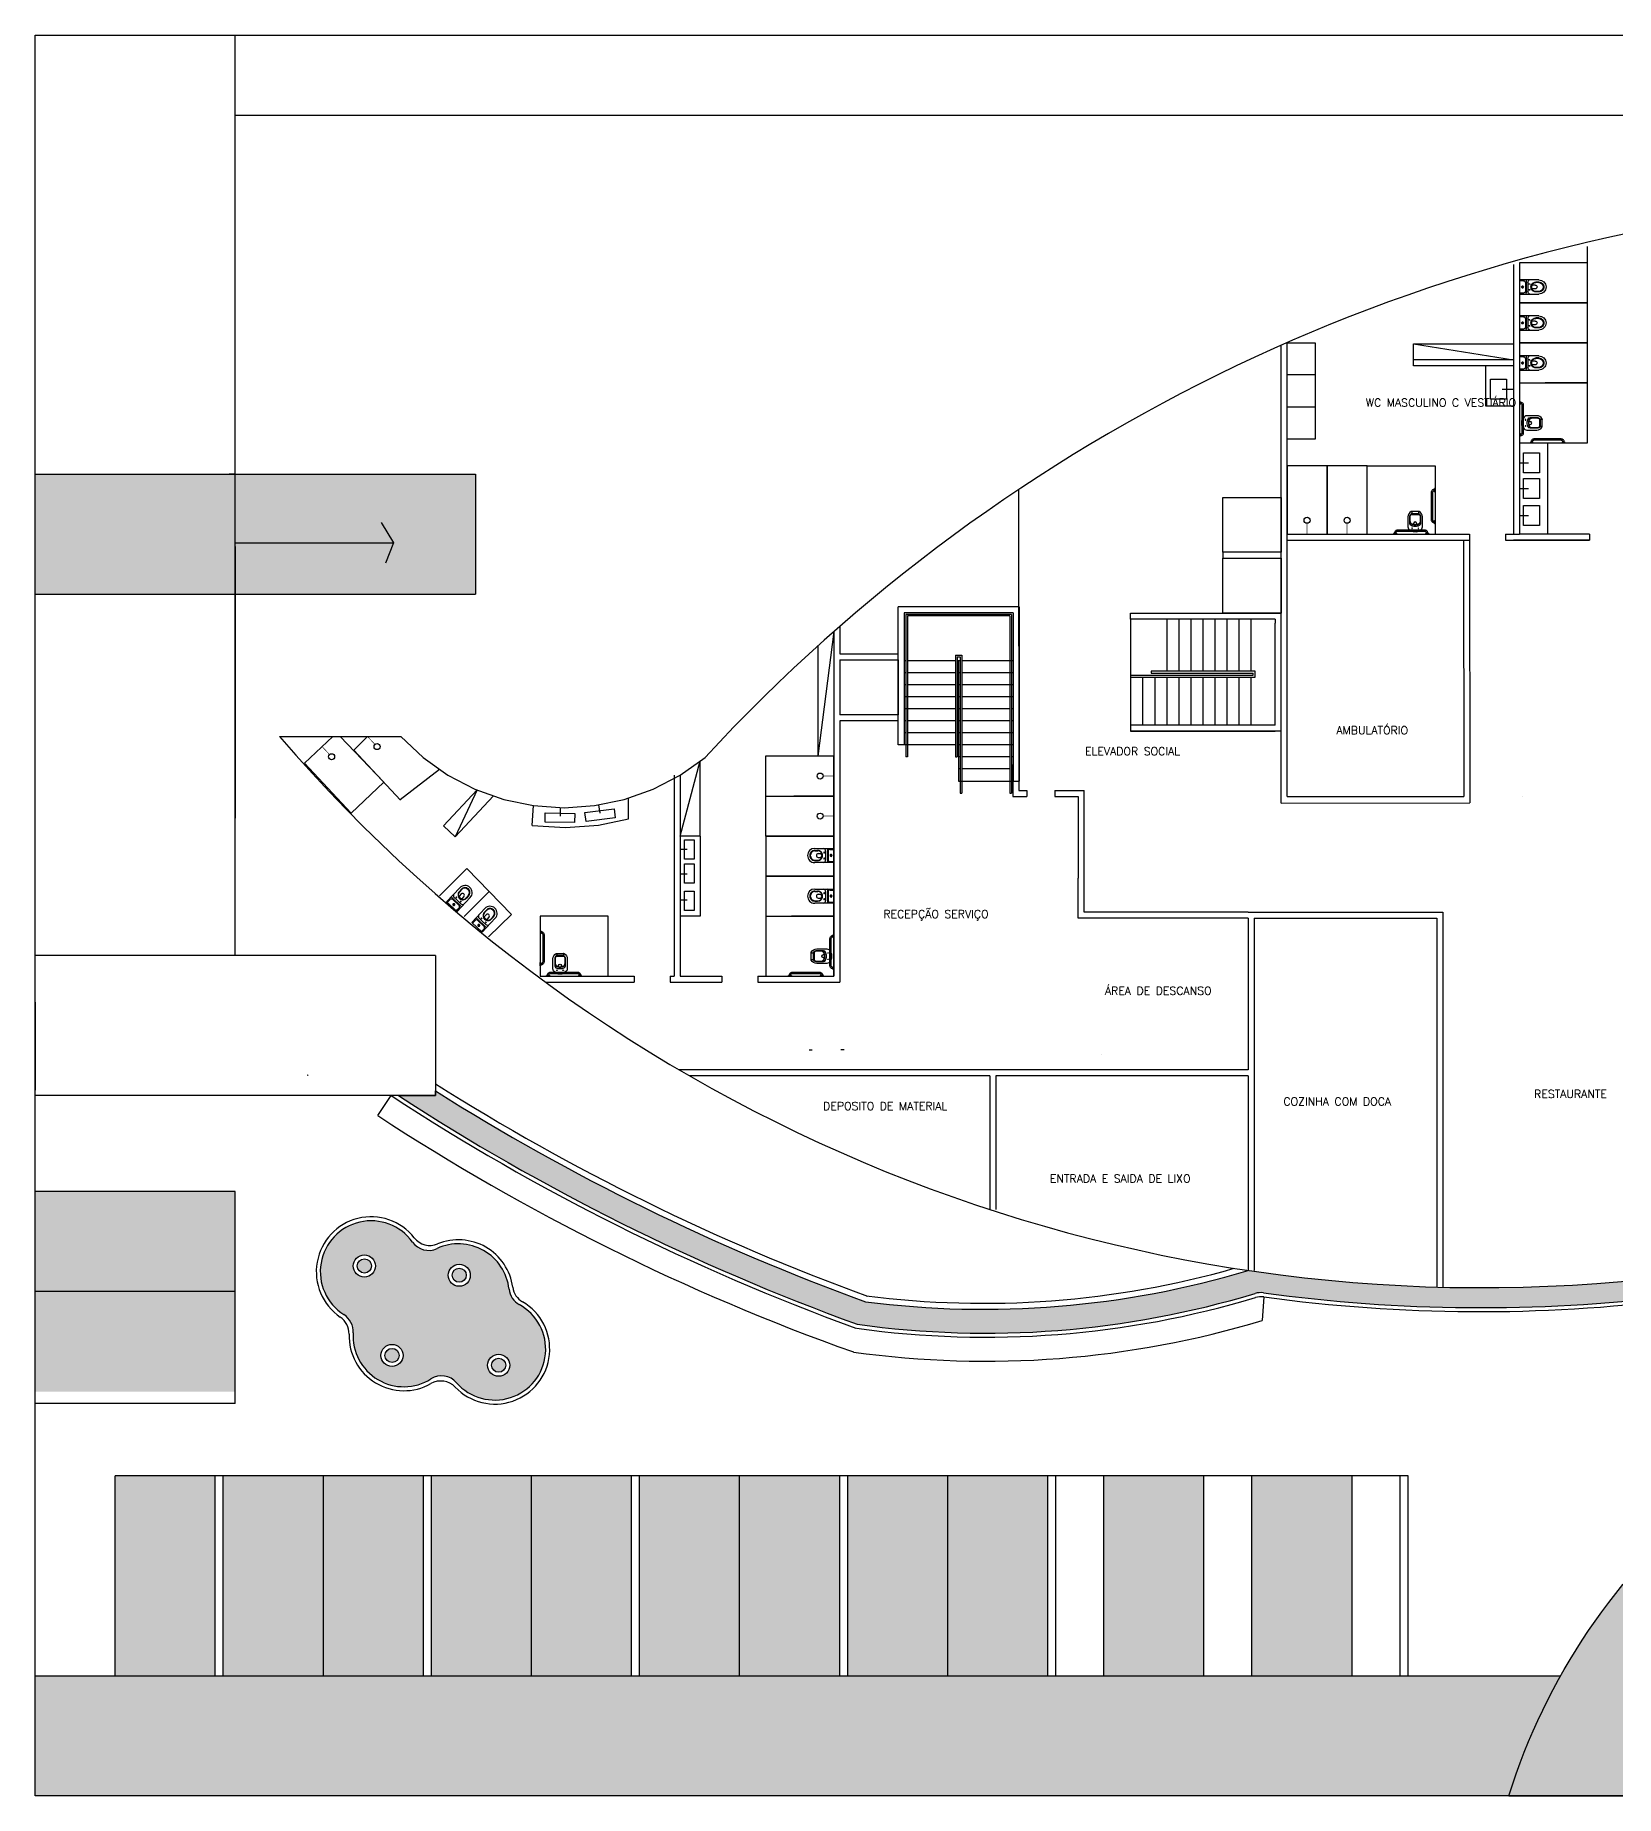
# Model space of a CAD drawing. Header units: inches. Extents: x -55 to 235, y -47 to 159.
# Drawn here: x 56.72 to 96.21, y 33.26 to 77.26 of the extents above; entities that cross this region are included whole.
import ezdxf

# ---------------------------------------------------------------- set-up
doc = ezdxf.new("R2010")
doc.units = ezdxf.units.IN
doc.header["$LTSCALE"] = 0.03
doc.header["$MEASUREMENT"] = 0
doc.linetypes.add('CONTINU', pattern=[0])
doc.linetypes.add('DA0621PE-XREF-02$0$CONTINU', pattern=[0])
doc.layers.add('A-WCCOZ', color=252, linetype='Continuous')
doc.layers.add('AI-Texto amb-tit', color=4, linetype='Continuous')
doc.styles.add('RS100', font='romans.shx', dxfattribs={"height": 0.2})

# ---------------------------------------------------------------- blocks, each defined once
blk = doc.blocks.new('kjhf')
for p, q in [((66.716, 10.6), (56.716, 10.6)), ((66.716, 10.6), (66.716, 7.1)), ((60.85, 7.1), (56.716, 7.1)), ((66.716, 7.1), (60.85, 7.1))]:
    blk.add_line(p, q)
blk = doc.blocks.new('jhgj')
for p, q in [((177.325, 3.771), (174.305, 3.771)), ((174.305, 0.321), (174.305, 3.771)), ((177.175, 3.621), (174.455, 3.621)), ((174.455, 3.621), (174.455, 0.321)), ((174.495, 3.581), (174.495, 0.021)), ((177.135, 3.581), (174.495, 3.581)), ((174.535, 3.541), (174.535, 0.021)), ((177.095, 3.541), (174.535, 3.541)), ((177.095, 3.541), (177.095, -0.888)), ((177.135, 3.581), (177.135, -0.888)), ((177.175, 3.621), (177.175, -0.588)), ((177.325, -0.588), (177.325, 3.771)), ((177.325, 3.771), (177.325, -0.588)), ((174.495, 2.421), (174.455, 2.421)), ((175.735, 2.421), (174.535, 2.421)), ((175.735, 2.561), (175.735, 0.021)), ((175.735, 2.561), (175.895, 2.561)), ((175.775, 2.521), (175.775, 0.021)), ((175.775, 2.521), (175.855, 2.521)), ((175.815, 2.421), (175.775, 2.421)), ((175.815, 2.421), (175.815, -0.588)), ((175.855, 2.421), (175.815, 2.421)), ((175.855, 2.521), (175.855, -0.888)), ((175.895, 2.561), (175.895, -0.888)), ((177.175, 2.421), (175.895, 2.421)), ((174.495, 2.121), (174.455, 2.121)), ((174.495, 1.821), (174.455, 1.821)), ((175.735, 2.121), (174.535, 2.121)), ((175.735, 1.821), (174.535, 1.821)), ((175.815, 2.121), (175.775, 2.121)), ((175.815, 1.821), (175.775, 1.821)), ((175.855, 2.121), (175.815, 2.121)), ((175.855, 1.821), (175.815, 1.821)), ((177.165, 2.121), (175.895, 2.121)), ((177.165, 1.821), (175.895, 1.821)), ((175.735, 1.521), (174.455, 1.521)), ((175.815, 1.521), (175.775, 1.521)), ((175.855, 1.521), (175.815, 1.521)), ((177.175, 1.521), (175.895, 1.521)), ((175.735, 1.221), (174.455, 1.221)), ((174.495, 0.921), (174.455, 0.921)), ((175.735, 0.921), (174.535, 0.921)), ((175.815, 1.221), (175.775, 1.221)), ((175.815, 0.921), (175.775, 0.921)), ((175.855, 1.221), (175.815, 1.221)), ((175.855, 0.921), (175.815, 0.921)), ((177.095, 1.221), (175.895, 1.221)), ((177.095, 0.921), (175.895, 0.921)), ((177.165, 1.221), (177.135, 1.221)), ((177.175, 0.921), (177.135, 0.921)), ((174.495, 0.621), (174.455, 0.621)), ((175.735, 0.621), (174.535, 0.621)), ((175.815, 0.621), (175.775, 0.621)), ((175.855, 0.621), (175.815, 0.621)), ((177.175, 0.621), (175.895, 0.621)), ((175.735, 0.321), (174.305, 0.321)), ((174.515, 0.321), (174.365, 0.321)), ((174.535, 0.021), (174.495, 0.021)), ((175.735, 0.021), (175.775, 0.021)), ((175.815, 0.321), (175.775, 0.321)), ((175.855, 0.321), (175.775, 0.321)), ((175.855, 0.021), (175.815, 0.021)), ((177.175, 0.321), (175.895, 0.321)), ((177.095, 0.021), (175.895, 0.021)), ((177.175, 0.021), (177.135, 0.021)), ((175.855, -0.279), (175.815, -0.279)), ((177.095, -0.279), (175.895, -0.279)), ((177.175, -0.279), (177.135, -0.279)), ((175.815, -0.588), (177.325, -0.588)), ((175.855, -0.888), (175.895, -0.888)), ((177.095, -0.888), (177.135, -0.888))]:
    blk.add_line(p, q)
blk = doc.blocks.new('jkhk')
for p, q in [((158.234, -18.258), (155.284, -18.258)), ((155.284, -22.017), (155.284, -18.258)), ((155.434, -18.408), (155.534, -18.408)), ((155.434, -18.408), (155.434, -22.017)), ((158.084, -18.408), (155.534, -18.408)), ((158.084, -18.408), (158.084, -22.017)), ((158.234, -18.258), (158.234, -22.017)), ((158.234, -22.017), (158.234, -18.408)), ((156.734, -18.908), (156.734, -21.401)), ((156.784, -18.908), (156.734, -18.908)), ((156.884, -18.908), (156.759, -18.908)), ((156.884, -22.017), (156.884, -18.908)), ((156.734, -19.008), (155.434, -19.008)), ((156.734, -19.308), (155.434, -19.308)), ((156.784, -21.501), (156.784, -18.958)), ((156.834, -18.958), (156.784, -18.958)), ((156.834, -21.501), (156.834, -18.958)), ((158.084, -19.008), (156.884, -19.008)), ((158.084, -19.308), (156.884, -19.308)), ((156.734, -19.608), (155.434, -19.608)), ((158.084, -19.608), (156.884, -19.608)), ((156.734, -19.908), (155.434, -19.908)), ((156.734, -20.208), (155.434, -20.208)), ((158.084, -19.908), (156.884, -19.908)), ((158.084, -20.208), (156.884, -20.208)), ((156.734, -20.508), (155.434, -20.508)), ((158.084, -20.508), (156.884, -20.508)), ((156.734, -20.808), (155.434, -20.808)), ((156.734, -21.108), (155.434, -21.108)), ((158.084, -20.808), (156.884, -20.808)), ((158.084, -21.108), (156.884, -21.108)), ((156.734, -21.401), (156.734, -21.501)), ((156.734, -21.501), (156.784, -21.501)), ((156.834, -22.017), (156.834, -21.332)), ((158.084, -21.408), (156.884, -21.408)), ((158.084, -21.708), (156.884, -21.708)), ((155.434, -22.017), (155.284, -22.017)), ((155.434, -22.017), (158.234, -22.017)), ((156.784, -22.017), (156.934, -22.017))]:
    blk.add_line(p, q)
blk = doc.blocks.new('01Chuv_p')
at = {"const_width": 0.015}
blk.add_lwpolyline([(-0.27, 0), (0, 0)], dxfattribs=at)
blk.add_circle((-0.345, 0), 0.075)
blk = doc.blocks.new('hgs')
for p, q in [((76.296, 52.467), (76.484, 52.467)), ((76.484, 52.467), (76.474, 52.467)), ((76.474, 52.457), (76.474, 52.421))]:
    blk.add_line(p, q)
at = {"linetype": 'CONTINU'}
for points in [[(75.89, 53.039), (75.89, 52.957)], [(75.901, 53.039), (75.89, 53.039)], [(75.903, 52.999), (75.89, 52.999)], [(75.903, 52.998), (75.89, 52.998)], [(75.901, 52.957), (75.89, 52.957)], [(75.893, 52.999), (75.893, 52.998)], [(75.901, 53.039), (75.902, 53.038)], [(75.902, 52.958), (75.901, 52.957)], [(75.902, 53.038), (75.903, 53.038)], [(75.903, 52.958), (75.902, 52.958)], [(75.903, 53.038), (75.903, 53.037)], [(75.903, 53.037), (75.903, 52.999)], [(75.909, 53.018), (75.903, 53.018)], [(75.903, 52.998), (75.903, 52.959)], [(75.909, 52.978), (75.903, 52.978)], [(75.903, 52.959), (75.903, 52.958)], [(75.909, 53.018), (75.909, 52.978)], [(75.909, 53.018), (75.91, 53.018)], [(75.91, 52.978), (75.909, 52.978)], [(75.91, 53.018), (75.911, 53.017)], [(75.911, 52.979), (75.91, 52.978)], [(75.911, 53.017), (75.911, 53.016)], [(75.911, 53.016), (75.911, 52.98)], [(75.911, 53.015), (75.925, 53.014)], [(75.92, 52.982), (75.911, 52.982)], [(75.911, 52.98), (75.911, 52.979)], [(75.92, 52.982), (75.93, 52.979)], [(75.925, 53.014), (75.94, 53.011)], [(75.93, 52.979), (75.939, 52.975)], [(75.939, 52.975), (75.946, 52.968)], [(75.94, 53.011), (75.954, 53.004)], [(75.946, 52.968), (75.952, 52.959)], [(75.952, 52.959), (75.955, 52.95)], [(75.954, 53.004), (75.966, 52.995)], [(75.955, 52.95), (75.956, 52.941)], [(75.956, 52.941), (75.956, 52.257)], [(75.966, 52.995), (75.976, 52.983)], [(75.976, 52.983), (75.984, 52.97)], [(75.984, 52.97), (75.988, 52.955)], [(75.988, 52.955), (75.989, 52.941)], [(75.989, 52.941), (75.989, 52.257)], [(75.89, 52.16), (75.89, 52.241)], [(75.901, 52.241), (75.89, 52.241)], [(75.903, 52.2), (75.89, 52.2)], [(75.903, 52.199), (75.89, 52.199)], [(75.901, 52.16), (75.89, 52.16)], [(75.893, 52.199), (75.893, 52.2)], [(75.902, 52.241), (75.901, 52.241)], [(75.901, 52.16), (75.902, 52.16)], [(75.903, 52.24), (75.902, 52.241)], [(75.902, 52.16), (75.903, 52.161)], [(75.903, 52.239), (75.903, 52.24)], [(75.903, 52.2), (75.903, 52.239)], [(75.909, 52.22), (75.903, 52.22)], [(75.903, 52.162), (75.903, 52.199)], [(75.909, 52.18), (75.903, 52.18)], [(75.903, 52.161), (75.903, 52.162)], [(75.909, 52.22), (75.909, 52.18)], [(75.909, 52.22), (75.91, 52.22)], [(75.91, 52.181), (75.909, 52.18)], [(75.91, 52.22), (75.911, 52.219)], [(75.911, 52.181), (75.91, 52.181)], [(75.911, 52.219), (75.911, 52.218)], [(75.911, 52.218), (75.911, 52.182)], [(75.92, 52.217), (75.911, 52.217)], [(75.922, 52.184), (75.911, 52.184)], [(75.911, 52.182), (75.911, 52.181)], [(75.94, 52.188), (75.93, 52.185)], [(75.946, 52.231), (75.939, 52.224)], [(75.954, 52.194), (75.94, 52.188)], [(75.952, 52.239), (75.946, 52.231)], [(75.955, 52.248), (75.952, 52.239)], [(75.966, 52.204), (75.954, 52.194)], [(75.956, 52.257), (75.955, 52.248)], [(75.976, 52.215), (75.966, 52.204)], [(75.984, 52.229), (75.976, 52.215)], [(75.988, 52.243), (75.984, 52.229)], [(75.989, 52.257), (75.988, 52.243)], [(76.071, 51.92), (76.072, 51.921)], [(76.071, 51.92), (76.071, 51.92)], [(76.072, 51.921), (76.108, 51.921)], [(76.074, 51.935), (76.078, 51.95)], [(76.074, 51.921), (76.074, 51.935)], [(76.078, 51.95), (76.084, 51.963)], [(76.084, 51.963), (76.094, 51.976)], [(76.094, 51.976), (76.105, 51.986)], [(76.105, 51.986), (76.119, 51.993)], [(76.107, 51.93), (76.109, 51.939)], [(76.107, 51.93), (76.107, 51.921)], [(76.108, 51.921), (76.109, 51.92)], [(76.109, 51.939), (76.114, 51.948)], [(76.109, 51.92), (76.11, 51.92)], [(76.114, 51.948), (76.121, 51.956)], [(76.119, 51.993), (76.133, 51.998)], [(76.121, 51.956), (76.129, 51.962)], [(76.129, 51.962), (76.138, 51.965)], [(76.133, 51.998), (76.147, 51.999)], [(76.138, 51.965), (76.147, 51.966)], [(76.147, 51.999), (76.831, 51.999)], [(76.147, 51.966), (76.831, 51.966)], [(76.831, 51.999), (76.846, 51.998)], [(76.831, 51.966), (76.84, 51.965)], [(76.84, 51.965), (76.849, 51.962)], [(76.846, 51.998), (76.86, 51.993)], [(76.849, 51.962), (76.858, 51.956)], [(76.858, 51.956), (76.865, 51.948)], [(76.86, 51.993), (76.873, 51.986)], [(76.869, 51.92), (76.87, 51.921)], [(76.869, 51.92), (76.869, 51.92)], [(76.87, 51.921), (76.906, 51.921)], [(76.872, 51.93), (76.872, 51.921)], [(76.873, 51.986), (76.885, 51.976)], [(76.885, 51.976), (76.894, 51.963)], [(76.894, 51.963), (76.901, 51.95)], [(76.901, 51.95), (76.903, 51.94)], [(76.904, 51.931), (76.905, 51.921)], [(76.906, 51.921), (76.907, 51.92)], [(76.907, 51.92), (76.908, 51.92)], [(76.05, 51.912), (76.051, 51.913)], [(76.05, 51.911), (76.05, 51.912)], [(76.05, 51.911), (76.05, 51.9)], [(76.051, 51.913), (76.052, 51.913)], [(76.052, 51.913), (76.089, 51.913)], [(76.07, 51.919), (76.071, 51.92)], [(76.07, 51.919), (76.11, 51.919)], [(76.07, 51.919), (76.07, 51.913)], [(76.089, 51.913), (76.089, 51.9)], [(76.09, 51.913), (76.129, 51.913)], [(76.09, 51.913), (76.09, 51.9)], [(76.11, 51.92), (76.11, 51.919)], [(76.11, 51.919), (76.11, 51.913)], [(76.129, 51.913), (76.13, 51.913)], [(76.13, 51.913), (76.131, 51.912)], [(76.131, 51.912), (76.131, 51.911)], [(76.131, 51.911), (76.131, 51.9)], [(76.848, 51.912), (76.847, 51.911)], [(76.847, 51.911), (76.847, 51.9)], [(76.849, 51.913), (76.848, 51.913)], [(76.848, 51.913), (76.848, 51.912)], [(76.888, 51.913), (76.849, 51.913)], [(76.868, 51.919), (76.869, 51.92)], [(76.868, 51.919), (76.908, 51.919)], [(76.868, 51.919), (76.868, 51.913)], [(76.888, 51.913), (76.888, 51.9)], [(76.927, 51.913), (76.89, 51.913)], [(76.89, 51.913), (76.89, 51.9)], [(76.908, 51.92), (76.908, 51.919)], [(76.908, 51.919), (76.908, 51.913)], [(76.928, 51.913), (76.927, 51.913)], [(76.928, 51.912), (76.928, 51.913)], [(76.929, 51.911), (76.928, 51.912)], [(76.929, 51.911), (76.929, 51.9)]]:
    blk.add_lwpolyline(points, dxfattribs=at)
for points in [[(76.474, 52.457, -0.407906), (76.484, 52.467, -0.131537), (76.489, 52.466, -0.273863), (76.57, 52.329), (76.57, 52.08, -0.319419), (76.512, 51.999, -0.074713), (76.44, 51.985, -0.017899), (76.34, 51.985, -0.074713), (76.267, 51.999, -0.319419), (76.21, 52.08), (76.21, 52.329, -0.273863), (76.29, 52.466, -0.136488), (76.296, 52.467, -0.402244), (76.305, 52.457), (76.305, 52.421, -0.337727), (76.301, 52.416)], [(76.256, 52.224, 0.305538), (76.312, 52.141, 0.097448), (76.39, 52.126, 0.097448), (76.468, 52.141, 0.305538), (76.523, 52.224)], [(76.35, 51.955, -0.414214), (76.341, 51.964), (76.341, 51.986)], [(76.43, 51.955, 0.414214), (76.439, 51.964), (76.439, 51.986)]]:
    blk.add_lwpolyline(points, format="xyb")
for points in [[(76.493, 52.111, 0.295956), (76.524, 52.16, -0.008003), (76.524, 52.332, 0.219669), (76.489, 52.41, 0.1825), (76.471, 52.417), (76.309, 52.417, 0.1825), (76.29, 52.41, 0.21967), (76.256, 52.332, -0.008003), (76.256, 52.16, 0.295956), (76.287, 52.111, 0.109342), (76.39, 52.088, 0.109342)], [(76.428, 52.136, 0.042994), (76.461, 52.145, 0.312272), (76.514, 52.223, -0.00507), (76.515, 52.332, 0.107996), (76.507, 52.371, 0.297508), (76.473, 52.393), (76.306, 52.393, 0.297509), (76.272, 52.371, 0.107996), (76.265, 52.332, -0.00507), (76.265, 52.223, 0.312272), (76.318, 52.145, 0.091294), (76.39, 52.132, 0.048111)], [(76.311, 52.039, -1), (76.311, 52.054, -1)], [(76.468, 52.039, -1), (76.468, 52.054, -1)]]:
    blk.add_lwpolyline(points, format="xyb", close=True)
at = {"linetype": 'Continuous'}
for points in [[(75.926, 52.218), (75.92, 52.217)], [(75.922, 52.184), (75.93, 52.185)], [(75.932, 52.22), (75.926, 52.218)], [(75.939, 52.224), (75.932, 52.22)], [(76.865, 51.948), (76.869, 51.942)], [(76.869, 51.942), (76.871, 51.936)], [(76.871, 51.936), (76.872, 51.93)], [(76.904, 51.931), (76.903, 51.94)]]:
    blk.add_lwpolyline(points, dxfattribs=at)
at = {"ltscale": 0.31}
blk.add_lwpolyline([(76.297, 51.99, 0.378909), (76.337, 51.955), (76.443, 51.955, 0.378909), (76.482, 51.99)], format="xyb", dxfattribs=at)
at = {"ltscale": 0.157552}
blk.add_lwpolyline([(76.351, 52.136), (76.351, 52.164, -1), (76.428, 52.164)], format="xyb", dxfattribs=at)
at = {"ltscale": 0.16334}
blk.add_lwpolyline([(76.428, 52.136), (76.428, 52.165)], dxfattribs=at)
blk.add_arc((76.479, 52.421), 0.00533, 180, 254.6449)
blk = doc.blocks.new('hdd')
at = {"linetype": 'Continuous'}
for p, q in [((76.191, 55.92), (76.672, 55.92)), ((76.672, 55.92), (76.672, 55.563)), ((76.672, 55.563), (76.191, 55.563))]:
    blk.add_line(p, q, dxfattribs=at)
at = {"linetype": 'DA0621PE-XREF-02$0$CONTINU'}
for p, q in [((76.509, 55.9), (76.509, 55.583)), ((76.576, 55.895), (76.663, 55.895)), ((76.191, 55.866), (76.265, 55.866)), ((76.191, 55.618), (76.265, 55.618)), ((76.196, 55.856), (76.269, 55.856)), ((76.196, 55.627), (76.269, 55.627)), ((76.282, 55.789), (76.358, 55.789)), ((76.282, 55.694), (76.358, 55.694)), ((76.413, 55.816), (76.441, 55.816)), ((76.413, 55.667), (76.441, 55.667)), ((76.428, 55.83), (76.428, 55.802)), ((76.428, 55.681), (76.428, 55.653)), ((76.464, 55.857), (76.464, 55.742)), ((76.464, 55.742), (76.464, 55.626)), ((76.527, 55.846), (76.527, 55.638)), ((76.576, 55.588), (76.663, 55.588)), ((76.6, 55.777), (76.6, 55.707))]:
    blk.add_line(p, q, dxfattribs=at)
at = {"linetype": 'Continuous'}
for centre, radius, start, end in [((76.191, 55.742), 0.178, 90, 179.9992), ((76.561, 55.889), 0.0533, 144.185, 167.6456), ((76.191, 55.742), 0.178, 179.9992, 270), ((76.282, 55.742), 0.0475, 179.9771, 269.9771)]:
    blk.add_arc(centre, radius, start, end, dxfattribs=at)
at = {"linetype": 'DA0621PE-XREF-02$0$CONTINU'}
for centre, radius, start, end in [((76.39, 55.853), 0.0743, 3.4897, 64.3323), ((76.576, 55.846), 0.0495, 90, 180), ((76.663, 55.885), 0.0099, 0, 89.999), ((76.191, 55.742), 0.124, 89.9999, 180.0028), ((76.191, 55.742), 0.124, 179.987, 269.9898), ((76.196, 55.742), 0.114, 90, 179.9837), ((76.196, 55.742), 0.114, 180.0059, 269.9897), ((76.282, 55.742), 0.0475, 90, 180.0256), ((76.265, 55.742), 0.124, 359.9838, 90), ((76.265, 55.742), 0.124, 269.9897, 0.0058), ((76.269, 55.742), 0.114, 0.4298, 90), ((76.269, 55.742), 0.114, 269.9897, 359.5599), ((76.23, 55.742), 0.136, 359.9861, 20.5097), ((76.23, 55.742), 0.136, 339.4799, 0.0036), ((76.259, 55.742), 0.124, 359.9925, 0.4319), ((76.259, 55.742), 0.124, 359.5608, 0.0001), ((76.397, 55.628), 0.0677, 287.9398, 358.3433), ((76.428, 55.816), 0.00743, 0, 180), ((76.428, 55.816), 0.00743, 180, 0), ((76.428, 55.667), 0.00743, 0, 180), ((76.428, 55.667), 0.00743, 180, 0), ((76.532, 55.584), 0.0227, 182.8218, 246.8227), ((76.576, 55.638), 0.0495, 180, 269.9997), ((76.6, 55.742), 0.0238, 359.9922, 179.9975), ((76.6, 55.742), 0.0238, 179.9924, 359.9973), ((76.6, 55.742), 0.0178, 359.9867, 180.0084), ((76.6, 55.742), 0.0178, 179.9952, 0), ((76.663, 55.598), 0.0099, 270.0017, 0)]:
    blk.add_arc(centre, radius, start, end, dxfattribs=at)
blk = doc.blocks.new('sada')
h = blk.add_hatch(color=3)
h.dxf.hatch_style = 1
h.paths.add_polyline_path([(68.811, 45.534, -0.244969), (68.554, 45.918, 0.512838), (66.758, 46.935, -0.359644), (66.142, 47.097, 1.212023), (64.428, 45.283, -0.273083), (64.659, 44.83, 0.610456), (66.603, 43.676, -0.368127), (67.244, 43.582, 1.19183)])
h.paths.add_polyline_path([(65.906, 44.262, -1), (65.355, 44.262, -1)], flags=16)
h.paths.add_polyline_path([(67.034, 46.267, -1), (67.586, 46.267, -1)], flags=16)
h.paths.add_polyline_path([(68.571, 44.018, -1), (68.02, 44.018, -1)], flags=16)
h.paths.add_polyline_path([(64.664, 46.499, -1), (65.216, 46.499, -1)], flags=16)
h = blk.add_hatch(color=3)
h.dxf.hatch_style = 1
h.paths.add_polyline_path([(65.455, 44.262, 1), (65.806, 44.262, 1)])
h.paths.add_polyline_path([(68.12, 44.018, 1), (68.471, 44.018, 1)])
h.paths.add_polyline_path([(65.116, 46.499, 1), (64.764, 46.499, 1)])
h.paths.add_polyline_path([(67.486, 46.267, 1), (67.134, 46.267, 1)])
for centre, radius in [((64.94, 46.499), 0.276), ((64.94, 46.499), 0.176), ((67.31, 46.267), 0.276), ((67.31, 46.267), 0.176), ((65.631, 44.262), 0.276), ((65.631, 44.262), 0.176), ((68.295, 44.018), 0.276), ((68.295, 44.018), 0.176)]:
    blk.add_circle(centre, radius)
for centre, radius, start, end in [((65.11, 46.356), 1.371, 38.1606, 235.7832), ((65.11, 46.356), 1.271, 35.6742, 237.5745), ((66.548, 47.388), 0.5, 215.6742, 294.7975), ((66.581, 47.512), 0.5, 218.1606, 292.3111), ((67.291, 45.781), 1.371, 7.7808, 112.3111), ((67.291, 45.781), 1.271, 6.1957, 114.7975), ((69.051, 45.972), 0.5, 186.1957, 241.2541), ((69.144, 46.034), 0.5, 187.7808, 239.669), ((68.2, 44.419), 1.371, 223.8074, 59.669), ((68.2, 44.419), 1.271, 221.2469, 61.2541), ((64.058, 44.809), 0.5, 358.2694, 55.7832), ((64.16, 44.861), 0.5, 356.4781, 57.5745), ((65.928, 44.752), 1.371, 178.2694, 299.5265), ((65.928, 44.752), 1.271, 176.4781, 302.087), ((66.868, 43.252), 0.5, 41.2469, 122.087), ((66.849, 43.124), 0.5, 43.8074, 119.5265)]:
    blk.add_arc(centre, radius, start, end)

msp = doc.modelspace()

# ---------------------------------------------------------------- hatches: boundary and pattern name
h = msp.add_hatch(color=4)
h.dxf.hatch_style = 1
h.paths.add_polyline_path([(67.716, 66.291), (56.716, 66.291), (56.716, 63.291), (67.716, 63.291)])
h = msp.add_hatch(color=252)
h.dxf.hatch_style = 1
h.paths.add_polyline_path([(131.716, 52.807), (131.716, 55.809, 0.1348), (114.46, 51.76), (98.629, 40.766, 0.147332), (93.533, 33.258), (96.714, 33.258, -0.126149), (100.438, 38.369), (116.034, 49.201, -0.134411)])
h = msp.add_hatch(color=3)
h.dxf.hatch_style = 1
h.paths.add_polyline_path([(87.193, 45.812, -0.107719), (87.405, 45.829, 0.064001), (97.638, 45.744), (102.141, 47.171, 0.051313), (102.235, 47.212), (106.029, 49.343, 0.415139), (106.181, 49.889), (106.132, 49.975), (102.093, 47.691, -0.051505), (101.999, 47.65), (97.578, 46.24, -0.066869), (87.025, 46.388, -0.105541), (77.458, 45.606, -0.053864), (66.716, 50.876), (66.716, 50.758), (65.789, 50.758, 0.057073), (77.253, 45.042, 0.108283)])
h = msp.add_hatch(color=253)
h.dxf.hatch_style = 1
h.paths.add_polyline_path([(61.716, 48.358), (56.716, 48.358), (56.716, 45.858), (61.716, 45.858)])
h = msp.add_hatch(color=253)
h.dxf.hatch_style = 1
h.paths.add_polyline_path([(61.716, 45.858), (56.716, 45.858), (56.716, 43.358), (61.716, 43.358)])
h = msp.add_hatch(color=253)
h.dxf.hatch_style = 1
h.paths.add_polyline_path([(61.216, 41.258), (58.716, 41.258), (58.716, 36.258), (61.216, 36.258)])
h = msp.add_hatch(color=253)
h.dxf.hatch_style = 1
h.paths.add_polyline_path([(63.916, 41.258), (61.416, 41.258), (61.416, 36.258), (63.916, 36.258)])
h = msp.add_hatch(color=253)
h.dxf.hatch_style = 1
h.paths.add_polyline_path([(66.416, 41.258), (63.916, 41.258), (63.916, 36.258), (66.416, 36.258)])
h = msp.add_hatch(color=253)
h.dxf.hatch_style = 1
h.paths.add_polyline_path([(69.116, 41.258), (66.616, 41.258), (66.616, 36.258), (69.116, 36.258)])
h = msp.add_hatch(color=253)
h.dxf.hatch_style = 1
h.paths.add_polyline_path([(71.616, 41.258), (69.116, 41.258), (69.116, 36.258), (71.616, 36.258)])
h = msp.add_hatch(color=253)
h.dxf.hatch_style = 1
h.paths.add_polyline_path([(74.316, 41.258), (71.816, 41.258), (71.816, 36.258), (74.316, 36.258)])
h = msp.add_hatch(color=253)
h.dxf.hatch_style = 1
h.paths.add_polyline_path([(76.816, 41.258), (74.316, 41.258), (74.316, 36.258), (76.816, 36.258)])
h = msp.add_hatch(color=253)
h.dxf.hatch_style = 1
h.paths.add_polyline_path([(79.516, 41.258), (77.016, 41.258), (77.016, 36.258), (79.516, 36.258)])
h = msp.add_hatch(color=253)
h.dxf.hatch_style = 1
h.paths.add_polyline_path([(82.016, 41.258), (79.516, 41.258), (79.516, 36.258), (82.016, 36.258)])
h = msp.add_hatch(color=253)
h.dxf.hatch_style = 1
h.paths.add_polyline_path([(85.916, 41.258), (83.416, 41.258), (83.416, 36.258), (85.916, 36.258)])
h = msp.add_hatch(color=253)
h.dxf.hatch_style = 1
h.paths.add_polyline_path([(89.616, 41.258), (87.116, 41.258), (87.116, 36.258), (89.616, 36.258)])
h = msp.add_hatch(color=252)
h.dxf.hatch_style = 1
h.paths.add_polyline_path([(131.716, 36.258), (106.016, 36.258), (98.41, 36.258, 0.067978), (96.714, 33.258), (131.716, 33.258)])
h.paths.add_polyline_path([(94.829, 36.258), (56.716, 36.258), (56.716, 33.258), (93.533, 33.258, -0.052077)])

# ---------------------------------------------------------------- linework, layer by layer
for p, q in [((56.716, 33.258), (56.716, 77.258)), ((56.716, 77.258), (131.716, 77.258)), ((61.716, 54.258), (61.716, 77.258)), ((61.716, 75.258), (103.757, 75.258)), ((67.716, 75.258), (124.916, 75.258)), ((95.504, 68.887), (95.504, 71.98)), ((93.654, 71.528), (93.654, 64.789)), ((87.994, 58.229), (87.994, 69.566)), ((87.994, 69.566), (88.694, 69.566)), ((88.694, 69.566), (88.694, 68.766)), ((91.154, 69.147), (91.154, 69.547)), ((91.154, 69.547), (93.654, 69.547)), ((91.154, 69.547), (93.654, 69.147)), ((87.844, 58.069), (87.844, 69.501)), ((91.654, 69.147), (91.154, 69.147)), ((91.154, 68.997), (91.154, 69.147)), ((93.654, 69.147), (91.654, 69.147)), ((88.694, 68.766), (87.994, 68.766)), ((88.694, 68.766), (88.694, 67.966)), ((91.654, 68.997), (91.154, 68.997)), ((93.654, 68.997), (91.654, 68.997)), ((93.654, 68.997), (92.954, 68.997)), ((92.954, 68.997), (92.954, 67.997)), ((93.478, 68.658), (93.478, 68.158)), ((93.369, 68.408), (93.654, 68.408)), ((88.694, 67.966), (87.994, 67.966)), ((88.694, 67.966), (88.694, 67.166)), ((92.954, 67.997), (93.654, 67.997)), ((88.694, 67.166), (87.994, 67.166)), ((93.804, 67.068), (93.804, 64.789)), ((94.504, 67.068), (94.504, 64.789)), ((89.994, 66.497), (91.694, 66.497)), ((91.694, 66.497), (91.694, 64.789)), ((93.804, 66.568), (94.024, 66.568)), ((56.716, 66.291), (67.716, 66.291)), ((61.716, 66.291), (61.566, 66.291)), ((67.716, 66.291), (67.716, 63.291)), ((81.288, 61.988), (81.288, 65.903)), ((93.804, 65.926), (94.024, 65.926)), ((93.804, 65.252), (94.024, 65.252)), ((65.356, 65.082), (65.666, 64.572)), ((87.994, 64.789), (92.554, 64.789)), ((92.554, 64.789), (92.554, 64.639)), ((93.454, 64.789), (93.454, 64.639)), ((93.454, 64.789), (93.804, 64.789)), ((95.546, 64.789), (93.804, 64.789)), ((95.546, 64.789), (95.546, 64.639)), ((61.716, 64.572), (65.666, 64.572)), ((61.716, 64.478), (61.716, 61.478)), ((65.666, 64.572), (65.467, 64.063)), ((86.389, 64.346), (86.389, 64.196)), ((87.994, 64.639), (92.554, 64.639)), ((92.404, 64.639), (92.406, 58.229)), ((92.554, 64.639), (92.556, 58.071)), ((93.454, 64.639), (95.546, 64.639)), ((95.546, 64.639), (93.654, 64.639)), ((61.716, 63.881), (61.716, 57.692)), ((56.716, 63.291), (67.716, 63.291)), ((61.716, 63.291), (61.716, 61.478)), ((76.822, 62.487), (76.822, 61.797)), ((76.672, 62.355), (76.272, 59.242)), ((76.672, 62.355), (76.672, 53.742)), ((76.272, 61.999), (76.272, 59.242)), ((76.822, 61.647), (76.822, 60.275)), ((76.822, 60.125), (76.822, 53.592)), ((62.82, 59.729), (65.85, 59.729)), ((65.85, 59.729), (66.406, 59.208)), ((66.406, 59.208), (67.028, 58.767)), ((72.829, 58.767), (73.451, 59.208)), ((72.829, 57.242), (73.329, 59.121)), ((73.329, 57.242), (73.329, 59.121)), ((81.138, 59.029), (81.138, 58.233)), ((81.288, 59.029), (81.288, 58.379)), ((67.028, 58.767), (67.704, 58.416)), ((72.153, 58.416), (72.829, 58.767)), ((72.679, 58.767), (72.679, 53.742)), ((72.829, 58.767), (72.829, 53.742)), ((67.756, 58.398), (66.919, 57.501)), ((67.756, 58.398), (67.212, 57.228)), ((68.166, 58.251), (67.212, 57.228)), ((67.704, 58.416), (68.422, 58.16)), ((68.422, 58.16), (69.168, 58.005)), ((70.689, 58.005), (71.435, 58.16)), ((71.435, 58.16), (72.153, 58.416)), ((71.537, 57.671), (71.537, 58.196)), ((81.138, 58.233), (81.288, 58.229)), ((81.288, 58.379), (81.488, 58.379)), ((81.288, 58.229), (81.488, 58.229)), ((81.488, 58.379), (81.488, 58.229)), ((82.188, 58.379), (82.928, 58.379)), ((82.188, 58.379), (82.188, 58.229)), ((82.188, 58.229), (82.778, 58.229)), ((82.778, 58.229), (82.778, 56.195)), ((82.928, 55.345), (82.928, 58.379)), ((87.994, 58.229), (92.406, 58.229)), ((93.887, 58.229), (93.887, 58.229)), ((69.134, 57.506), (69.168, 58.005)), ((69.168, 58.005), (69.929, 57.952)), ((69.829, 57.959), (69.829, 57.744)), ((69.929, 57.952), (70.689, 58.005)), ((70.789, 58.026), (70.826, 57.814)), ((87.844, 58.069), (92.556, 58.071)), ((66.919, 57.501), (67.212, 57.228)), ((73.329, 57.242), (72.829, 57.242)), ((73.329, 57.242), (73.329, 55.242)), ((76.672, 55.561), (76.672, 57.242)), ((73.006, 56.904), (72.829, 56.904)), ((73.006, 56.287), (72.829, 56.287)), ((82.778, 55.859), (82.778, 56.195)), ((73.006, 55.645), (72.829, 55.645)), ((82.778, 55.195), (82.778, 55.859)), ((73.329, 55.242), (72.829, 55.242)), ((87.025, 55.195), (82.778, 55.195)), ((87.025, 55.345), (82.928, 55.345)), ((87.025, 55.345), (91.882, 55.345)), ((87.025, 55.195), (87.025, 51.404)), ((87.175, 55.195), (91.732, 55.195)), ((87.175, 55.195), (87.175, 46.388)), ((91.732, 55.195), (91.732, 45.969)), ((91.882, 55.345), (91.882, 45.969)), ((69.736, 54.31), (69.924, 54.31)), ((69.924, 54.31), (69.914, 54.31)), ((69.914, 54.3), (69.914, 54.264)), ((69.33, 53.742), (71.679, 53.742)), ((71.679, 53.742), (71.679, 53.592)), ((72.579, 53.742), (72.579, 53.592)), ((72.579, 53.742), (72.679, 53.742)), ((72.829, 53.742), (73.872, 53.742)), ((73.872, 53.742), (73.872, 53.592)), ((74.772, 53.742), (74.772, 53.592)), ((74.772, 53.742), (76.672, 53.742)), ((69.467, 53.592), (71.679, 53.592)), ((72.579, 53.592), (73.872, 53.592)), ((74.772, 53.592), (76.822, 53.592)), ((56.716, 53.092), (56.716, 50.892)), ((56.716, 50.458), (56.716, 52.658)), ((56.716, 50.458), (56.716, 52.658)), ((83.348, 51.781), (83.348, 51.781)), ((63.516, 51.279), (63.516, 51.258)), ((87.025, 51.404), (72.8, 51.404)), ((80.564, 51.254), (73.058, 51.254)), ((80.564, 51.254), (80.564, 47.911)), ((87.025, 51.254), (80.714, 51.254)), ((80.714, 51.254), (80.714, 47.911)), ((87.025, 51.254), (87.025, 46.388)), ((65.278, 50.256), (65.606, 50.758)), ((61.716, 48.358), (56.716, 48.358)), ((61.716, 48.358), (56.716, 48.358)), ((61.716, 43.058), (61.716, 48.358)), ((61.716, 45.858), (56.716, 45.858)), ((87.413, 45.727), (87.374, 45.136)), ((61.716, 43.058), (56.716, 43.058)), ((58.716, 36.258), (58.716, 41.258)), ((91.016, 41.258), (58.716, 41.258)), ((61.216, 36.258), (61.216, 41.258)), ((61.416, 36.258), (61.416, 41.258)), ((63.916, 36.258), (63.916, 41.258)), ((66.416, 36.258), (66.416, 41.258)), ((66.616, 36.258), (66.616, 41.258)), ((69.116, 36.258), (69.116, 41.258)), ((71.616, 36.258), (71.616, 41.258)), ((71.616, 36.258), (71.616, 41.258)), ((71.816, 36.258), (71.816, 41.258)), ((74.316, 36.258), (74.316, 41.258)), ((76.816, 36.258), (76.816, 41.258)), ((76.816, 36.258), (76.816, 41.258)), ((77.016, 36.258), (77.016, 41.258)), ((77.016, 36.258), (77.016, 41.258)), ((79.516, 36.258), (79.516, 41.258)), ((82.016, 36.258), (82.016, 41.258)), ((82.016, 36.258), (82.016, 41.258)), ((82.216, 36.258), (82.216, 41.258)), ((82.216, 36.258), (82.216, 41.258)), ((83.416, 36.258), (83.416, 41.258)), ((85.916, 36.258), (85.916, 41.258)), ((87.116, 36.258), (87.116, 41.258)), ((87.116, 36.258), (87.116, 41.258)), ((89.616, 36.258), (89.616, 41.258)), ((90.816, 36.258), (90.816, 41.258)), ((90.816, 36.258), (90.816, 41.258)), ((91.016, 36.258), (91.016, 41.258)), ((91.016, 36.258), (91.016, 41.258)), ((91.016, 36.258), (91.016, 41.258)), ((56.716, 36.258), (94.829, 36.258)), ((131.716, 33.258), (56.716, 33.258))]:
    msp.add_line(p, q)
at = {"linetype": 'Continuous'}
for p, q in [((76.191, 56.936), (76.672, 56.936)), ((76.672, 56.936), (76.672, 56.579)), ((76.672, 56.579), (76.191, 56.579))]:
    msp.add_line(p, q, dxfattribs=at)
at = {"linetype": 'DA0621PE-XREF-02$0$CONTINU'}
for p, q in [((76.191, 56.882), (76.265, 56.882)), ((76.196, 56.872), (76.269, 56.872)), ((76.282, 56.805), (76.358, 56.805)), ((76.413, 56.832), (76.441, 56.832)), ((76.428, 56.846), (76.428, 56.818)), ((76.464, 56.874), (76.464, 56.758)), ((76.509, 56.916), (76.509, 56.599)), ((76.527, 56.862), (76.527, 56.654)), ((76.576, 56.911), (76.663, 56.911)), ((76.6, 56.794), (76.6, 56.723)), ((76.191, 56.634), (76.265, 56.634)), ((76.196, 56.644), (76.269, 56.644)), ((76.282, 56.71), (76.358, 56.71)), ((76.413, 56.683), (76.441, 56.683)), ((76.428, 56.697), (76.428, 56.669)), ((76.464, 56.758), (76.464, 56.642)), ((76.576, 56.604), (76.663, 56.604))]:
    msp.add_line(p, q, dxfattribs=at)
for points in [[(93.804, 71.568), (93.804, 70.568), (95.504, 70.568), (95.504, 71.568), (93.804, 71.568)], [(93.804, 70.568), (93.804, 69.568), (95.504, 69.568), (95.504, 70.568), (93.804, 70.568)], [(93.804, 69.568), (93.804, 68.568), (95.504, 68.568), (95.504, 69.568), (93.804, 69.568)], [(93.478, 68.158), (93.078, 68.158), (93.078, 68.658), (93.478, 68.658)], [(93.804, 68.568), (93.804, 67.068), (95.504, 67.068), (95.504, 68.568), (94.441, 68.568)], [(88.994, 66.497), (87.994, 66.497), (87.994, 64.789), (88.994, 64.789), (88.994, 66.497)], [(89.994, 66.497), (88.994, 66.497), (88.994, 64.789), (89.994, 64.789), (89.994, 66.497)], [(93.897, 66.818), (94.297, 66.818), (94.297, 66.318), (93.897, 66.318), (93.897, 66.818)], [(93.897, 66.176), (94.297, 66.176), (94.297, 65.676), (93.897, 65.676), (93.897, 66.176)], [(93.897, 65.502), (94.297, 65.502), (94.297, 65.002), (93.897, 65.002), (93.897, 65.502)], [(76.672, 61.797), (76.672, 60.125)], [(76.822, 61.797), (78.278, 61.797)], [(76.822, 61.647), (76.822, 60.275)], [(76.822, 61.647), (78.278, 61.647), (78.278, 60.275), (76.822, 60.275)], [(78.278, 60.126), (78.278, 60.125), (76.822, 60.125)], [(64.155, 59.729), (63.445, 59.063), (64.614, 57.818)], [(64.614, 57.818), (65.425, 58.593), (64.335, 59.729)], [(65.021, 59.729), (65.021, 59.729), (64.678, 59.389), (65.846, 58.144)], [(74.965, 59.242), (74.965, 58.242), (76.672, 58.242), (76.672, 59.242), (74.965, 59.242)], [(65.837, 58.154), (66.814, 58.919)], [(74.965, 58.242), (74.965, 57.242), (76.672, 57.242), (76.672, 58.242), (75.672, 58.242)], [(69.134, 57.506), (69.963, 57.454), (70.791, 57.515), (71.537, 57.671)], [(74.972, 57.242), (74.972, 56.242), (76.672, 56.242), (76.672, 57.242), (74.972, 57.242)], [(66.821, 55.746), (67.501, 56.429), (68.06, 55.855), (67.432, 55.231)], [(74.972, 56.242), (74.972, 55.242), (76.672, 55.242), (76.672, 56.242), (74.972, 56.242)], [(67.432, 55.231), (68.06, 55.855), (68.618, 55.282), (68.045, 54.724)], [(69.33, 55.242), (69.33, 53.742), (71.03, 53.742), (71.03, 55.242), (69.33, 55.242)], [(74.972, 55.242), (74.972, 53.742), (76.672, 53.742), (76.672, 55.242), (75.609, 55.242)], [(65.789, 50.758), (66.716, 50.758), (66.716, 50.876)], [(93.533, 33.258), (96.714, 33.258)]]:
    msp.add_lwpolyline(points)
for points in [[(87.844, 64.336), (86.389, 64.336), (86.389, 65.708), (87.844, 65.708)], [(87.844, 62.814), (86.389, 62.814), (86.389, 64.186), (87.844, 64.186)], [(69.46, 57.822), (70.197, 57.811), (70.193, 57.583), (69.457, 57.594)], [(70.45, 57.833), (71.181, 57.926), (71.209, 57.7), (70.479, 57.607)], [(72.942, 57.145), (73.183, 57.145), (73.183, 56.662), (72.942, 56.662)], [(72.942, 56.551), (73.183, 56.551), (73.183, 56.068), (72.942, 56.068)], [(72.942, 55.866), (73.183, 55.866), (73.183, 55.383), (72.942, 55.383)]]:
    msp.add_lwpolyline(points, close=True)
for points in [[(62.82, 59.729, 0.249855), (97.578, 46.24), (101.999, 47.65)], [(93.533, 33.258, -0.147332), (98.629, 40.766), (114.46, 51.76, -0.1348), (131.716, 55.809)], [(69.914, 54.3, -0.407906), (69.924, 54.31, -0.131537), (69.929, 54.308, -0.273863), (70.01, 54.172), (70.01, 53.922, -0.319419), (69.952, 53.842, -0.074713), (69.88, 53.828, -0.017899), (69.78, 53.828, -0.074713), (69.707, 53.842, -0.319419), (69.65, 53.922), (69.65, 54.172, -0.273863), (69.731, 54.308, -0.136488), (69.736, 54.31, -0.402244), (69.745, 54.3), (69.745, 54.264, -0.337727), (69.741, 54.259)], [(69.696, 54.066, 0.305538), (69.752, 53.984, 0.097448), (69.83, 53.968, 0.097448), (69.908, 53.984, 0.305538), (69.963, 54.066)], [(69.79, 53.797, -0.414214), (69.781, 53.806), (69.781, 53.828)], [(69.87, 53.797, 0.414214), (69.879, 53.806), (69.879, 53.828)], [(63.516, 51.279, 0.000184), (63.539, 51.258, 0.000184)], [(66.716, 51.054, 0.054292), (77.51, 45.747, 0.053864)], [(65.606, 50.758, 0.057756), (77.219, 44.948, 0.057073)], [(65.789, 50.758), (65.789, 50.758, 0.057073), (77.253, 45.042)], [(66.716, 50.876, 0.053864), (77.458, 45.606, 0.047015)], [(65.278, 50.256, 0.059532), (77.157, 44.349, 0.057756)]]:
    msp.add_lwpolyline(points, format="xyb")
at = {"linetype": 'CONTINU'}
for points in [[(69.33, 54.881), (69.33, 54.8)], [(69.341, 54.881), (69.33, 54.881)], [(69.343, 54.842), (69.33, 54.842)], [(69.343, 54.841), (69.33, 54.841)], [(69.341, 54.8), (69.33, 54.8)], [(69.333, 54.842), (69.333, 54.841)], [(69.341, 54.881), (69.342, 54.881)], [(69.342, 54.8), (69.341, 54.8)], [(69.342, 54.881), (69.343, 54.88)], [(69.343, 54.801), (69.342, 54.8)], [(69.343, 54.88), (69.343, 54.879)], [(69.343, 54.879), (69.343, 54.842)], [(69.349, 54.861), (69.343, 54.861)], [(69.343, 54.841), (69.343, 54.802)], [(69.349, 54.821), (69.343, 54.821)], [(69.343, 54.802), (69.343, 54.801)], [(69.349, 54.861), (69.349, 54.821)], [(69.349, 54.861), (69.35, 54.86)], [(69.35, 54.821), (69.349, 54.821)], [(69.35, 54.86), (69.351, 54.86)], [(69.351, 54.822), (69.35, 54.821)], [(69.351, 54.86), (69.351, 54.859)], [(69.351, 54.859), (69.351, 54.823)], [(69.351, 54.857), (69.365, 54.857)], [(69.36, 54.824), (69.351, 54.824)], [(69.351, 54.823), (69.351, 54.822)], [(69.36, 54.824), (69.37, 54.822)], [(69.365, 54.857), (69.38, 54.853)], [(69.37, 54.822), (69.379, 54.817)], [(69.379, 54.817), (69.386, 54.81)], [(69.38, 54.853), (69.394, 54.847)], [(69.386, 54.81), (69.392, 54.802)], [(69.392, 54.802), (69.395, 54.793)], [(69.394, 54.847), (69.406, 54.837)], [(69.395, 54.793), (69.396, 54.784)], [(69.396, 54.784), (69.396, 54.1)], [(69.406, 54.837), (69.416, 54.826)], [(69.416, 54.826), (69.424, 54.812)], [(69.424, 54.812), (69.428, 54.798)], [(69.428, 54.798), (69.429, 54.784)], [(69.429, 54.784), (69.429, 54.1)], [(69.33, 54.002), (69.33, 54.084)], [(69.341, 54.084), (69.33, 54.084)], [(69.343, 54.043), (69.33, 54.043)], [(69.343, 54.041), (69.33, 54.041)], [(69.341, 54.002), (69.33, 54.002)], [(69.333, 54.041), (69.333, 54.043)], [(69.342, 54.083), (69.341, 54.084)], [(69.341, 54.002), (69.342, 54.003)], [(69.343, 54.083), (69.342, 54.083)], [(69.342, 54.003), (69.343, 54.003)], [(69.343, 54.082), (69.343, 54.083)], [(69.343, 54.043), (69.343, 54.082)], [(69.349, 54.063), (69.343, 54.063)], [(69.343, 54.004), (69.343, 54.041)], [(69.349, 54.023), (69.343, 54.023)], [(69.343, 54.003), (69.343, 54.004)], [(69.349, 54.063), (69.349, 54.023)], [(69.349, 54.063), (69.35, 54.062)], [(69.35, 54.023), (69.349, 54.023)], [(69.35, 54.062), (69.351, 54.062)], [(69.351, 54.024), (69.35, 54.023)], [(69.351, 54.062), (69.351, 54.061)], [(69.351, 54.061), (69.351, 54.025)], [(69.36, 54.059), (69.351, 54.059)], [(69.362, 54.027), (69.351, 54.026)], [(69.351, 54.025), (69.351, 54.024)], [(69.38, 54.03), (69.37, 54.028)], [(69.386, 54.073), (69.379, 54.066)], [(69.394, 54.037), (69.38, 54.03)], [(69.392, 54.082), (69.386, 54.073)], [(69.395, 54.091), (69.392, 54.082)], [(69.406, 54.046), (69.394, 54.037)], [(69.396, 54.1), (69.395, 54.091)], [(69.416, 54.058), (69.406, 54.046)], [(69.424, 54.071), (69.416, 54.058)], [(69.428, 54.085), (69.424, 54.071)], [(69.429, 54.1), (69.428, 54.085)], [(69.49, 53.754), (69.491, 53.755)], [(69.49, 53.753), (69.49, 53.754)], [(69.49, 53.753), (69.49, 53.742)], [(69.49, 53.742), (69.571, 53.742)], [(69.491, 53.755), (69.492, 53.755)], [(69.492, 53.755), (69.529, 53.755)], [(69.511, 53.762), (69.512, 53.763)], [(69.511, 53.761), (69.511, 53.762)], [(69.511, 53.761), (69.55, 53.761)], [(69.511, 53.761), (69.511, 53.755)], [(69.512, 53.763), (69.513, 53.763)], [(69.513, 53.763), (69.548, 53.763)], [(69.514, 53.778), (69.518, 53.792)], [(69.514, 53.763), (69.514, 53.778)], [(69.518, 53.792), (69.524, 53.806)], [(69.524, 53.806), (69.534, 53.818)], [(69.529, 53.755), (69.529, 53.742)], [(69.529, 53.745), (69.531, 53.745)], [(69.531, 53.755), (69.569, 53.755)], [(69.531, 53.755), (69.531, 53.742)], [(69.534, 53.818), (69.546, 53.829)], [(69.546, 53.829), (69.559, 53.836)], [(69.547, 53.772), (69.549, 53.782)], [(69.547, 53.772), (69.547, 53.763)], [(69.548, 53.763), (69.549, 53.763)], [(69.549, 53.782), (69.554, 53.791)], [(69.549, 53.763), (69.55, 53.762)], [(69.55, 53.762), (69.55, 53.761)], [(69.55, 53.761), (69.55, 53.755)], [(69.554, 53.791), (69.561, 53.799)], [(69.559, 53.836), (69.573, 53.84)], [(69.561, 53.799), (69.569, 53.804)], [(69.569, 53.804), (69.578, 53.808)], [(69.569, 53.755), (69.57, 53.755)], [(69.57, 53.755), (69.571, 53.754)], [(69.571, 53.754), (69.571, 53.753)], [(69.571, 53.753), (69.571, 53.742)], [(69.573, 53.84), (69.588, 53.842)], [(69.578, 53.808), (69.588, 53.809)], [(69.588, 53.842), (70.271, 53.842)], [(69.588, 53.809), (70.271, 53.809)], [(70.271, 53.842), (70.286, 53.84)], [(70.271, 53.809), (70.28, 53.808)], [(70.28, 53.808), (70.289, 53.804)], [(70.286, 53.84), (70.3, 53.836)], [(70.289, 53.755), (70.288, 53.754)], [(70.288, 53.754), (70.288, 53.753)], [(70.288, 53.753), (70.288, 53.742)], [(70.369, 53.742), (70.288, 53.742)], [(70.289, 53.804), (70.298, 53.799)], [(70.29, 53.755), (70.289, 53.755)], [(70.328, 53.755), (70.29, 53.755)], [(70.298, 53.799), (70.305, 53.791)], [(70.3, 53.836), (70.313, 53.829)], [(70.308, 53.761), (70.309, 53.762)], [(70.308, 53.761), (70.348, 53.761)], [(70.308, 53.761), (70.308, 53.755)], [(70.309, 53.762), (70.309, 53.763)], [(70.309, 53.763), (70.31, 53.763)], [(70.31, 53.763), (70.346, 53.763)], [(70.312, 53.772), (70.312, 53.763)], [(70.313, 53.829), (70.325, 53.818)], [(70.325, 53.818), (70.334, 53.806)], [(70.328, 53.755), (70.328, 53.742)], [(70.33, 53.745), (70.328, 53.745)], [(70.367, 53.755), (70.33, 53.755)], [(70.33, 53.755), (70.33, 53.742)], [(70.334, 53.806), (70.341, 53.792)], [(70.341, 53.792), (70.343, 53.783)], [(70.344, 53.774), (70.345, 53.763)], [(70.346, 53.763), (70.347, 53.763)], [(70.347, 53.763), (70.348, 53.762)], [(70.348, 53.762), (70.348, 53.761)], [(70.348, 53.761), (70.348, 53.755)], [(70.368, 53.755), (70.367, 53.755)], [(70.369, 53.754), (70.368, 53.755)], [(70.369, 53.753), (70.369, 53.754)], [(70.369, 53.753), (70.369, 53.742)], [(76.05, 51.9), (76.131, 51.9)], [(76.089, 51.903), (76.09, 51.903)], [(76.929, 51.9), (76.847, 51.9)], [(76.89, 51.903), (76.888, 51.903)]]:
    msp.add_lwpolyline(points, dxfattribs=at)
for points in [[(69.933, 53.953, 0.295956), (69.964, 54.002, -0.008003), (69.964, 54.175, 0.219669), (69.929, 54.253, 0.1825), (69.911, 54.26), (69.749, 54.26, 0.1825), (69.73, 54.253, 0.21967), (69.696, 54.175, -0.008003), (69.696, 54.002, 0.295956), (69.727, 53.953, 0.109342), (69.83, 53.93, 0.109342)], [(69.868, 53.978, 0.042994), (69.901, 53.988, 0.312272), (69.954, 54.065, -0.00507), (69.955, 54.175, 0.107996), (69.947, 54.214, 0.297508), (69.913, 54.236), (69.747, 54.236, 0.297509), (69.713, 54.214, 0.107996), (69.705, 54.175, -0.00507), (69.705, 54.065, 0.312272), (69.759, 53.988, 0.091294), (69.83, 53.975, 0.048111)], [(69.752, 53.881, -1), (69.752, 53.897, -1)], [(69.908, 53.881, -1), (69.908, 53.897, -1)]]:
    msp.add_lwpolyline(points, format="xyb", close=True)
at = {"linetype": 'Continuous'}
for points in [[(69.366, 54.06), (69.36, 54.059)], [(69.362, 54.027), (69.37, 54.028)], [(69.372, 54.062), (69.366, 54.06)], [(69.379, 54.066), (69.372, 54.062)], [(70.305, 53.791), (70.309, 53.785)], [(70.309, 53.785), (70.311, 53.778)], [(70.311, 53.778), (70.312, 53.772)], [(70.344, 53.774), (70.343, 53.783)]]:
    msp.add_lwpolyline(points, dxfattribs=at)
at = {"ltscale": 0.31}
msp.add_lwpolyline([(69.737, 53.833, 0.378909), (69.777, 53.797), (69.883, 53.797, 0.378909), (69.922, 53.833)], format="xyb", dxfattribs=at)
at = {"ltscale": 0.157552}
msp.add_lwpolyline([(69.792, 53.978), (69.792, 54.006, -1), (69.868, 54.006)], format="xyb", dxfattribs=at)
at = {"ltscale": 0.16334}
msp.add_lwpolyline([(69.868, 53.978), (69.868, 54.007)], dxfattribs=at)
for centre, radius, start, end in [((105.505, 29.624), 43.619, 93.711, 137.2943), ((69.92, 54.264), 0.00533, 180, 254.6449), ((80.409, 68.406), 22.99, 262.6257, 286.7248), ((80.409, 68.406), 22.84, 262.6257, 285.9218), ((80.466, 68.106), 23.287, 262.071, 286.7913), ((87.337, 45.333), 0.5, 82.1987, 106.7913), ((92.853, 85.592), 40.135, 262.1987, 276.8467), ((80.466, 68.106), 23.387, 262.071, 286.7384), ((87.345, 45.231), 0.5, 82.1754, 106.7384), ((92.808, 84.986), 39.628, 262.1754, 277.1788), ((80.466, 68.106), 23.987, 262.071, 286.7384)]:
    msp.add_arc(centre, radius, start, end)
at = {"linetype": 'Continuous'}
for centre, radius, start, end in [((76.191, 56.758), 0.178, 90, 179.9992), ((76.561, 56.905), 0.0533, 144.185, 167.6456), ((76.191, 56.758), 0.178, 179.9992, 270), ((76.282, 56.758), 0.0475, 179.9771, 269.9771)]:
    msp.add_arc(centre, radius, start, end, dxfattribs=at)
at = {"linetype": 'DA0621PE-XREF-02$0$CONTINU'}
for centre, radius, start, end in [((76.191, 56.758), 0.124, 89.9999, 180.0028), ((76.196, 56.758), 0.114, 90, 179.9837), ((76.282, 56.758), 0.0475, 90, 180.0256), ((76.265, 56.758), 0.124, 359.9838, 90), ((76.269, 56.758), 0.114, 0.4298, 90), ((76.23, 56.758), 0.136, 359.9861, 20.5097), ((76.428, 56.832), 0.00743, 0, 180), ((76.428, 56.832), 0.00743, 180, 0), ((76.39, 56.869), 0.0743, 3.4897, 64.3323), ((76.576, 56.862), 0.0495, 90, 180), ((76.6, 56.758), 0.0238, 359.9922, 179.9975), ((76.6, 56.758), 0.0178, 359.9867, 180.0084), ((76.663, 56.901), 0.0099, 0, 89.999), ((76.191, 56.758), 0.124, 179.987, 269.9898), ((76.196, 56.758), 0.114, 180.0059, 269.9897), ((76.265, 56.758), 0.124, 269.9897, 0.0058), ((76.269, 56.758), 0.114, 269.9897, 359.5599), ((76.23, 56.758), 0.136, 339.4799, 0.0036), ((76.259, 56.758), 0.124, 359.9925, 0.4319), ((76.259, 56.758), 0.124, 359.5608, 0.0001), ((76.397, 56.644), 0.0677, 287.9398, 358.3433), ((76.428, 56.683), 0.00743, 0, 180), ((76.428, 56.683), 0.00743, 180, 0), ((76.532, 56.6), 0.0227, 182.8218, 246.8227), ((76.576, 56.654), 0.0495, 180, 269.9997), ((76.6, 56.758), 0.0238, 179.9924, 359.9973), ((76.6, 56.758), 0.0178, 179.9952, 0), ((76.663, 56.614), 0.0099, 270.0017, 0)]:
    msp.add_arc(centre, radius, start, end, dxfattribs=at)

# ---------------------------------------------------------------- block references
at = {"xscale": -1}
for name, p in [('hdd', (170.476, 15.224)), ('hdd', (170.476, 14.326)), ('hdd', (170.476, 13.325)), ('hgs', (167.584, 12.89))]:
    msp.add_blockref(name, p, dxfattribs=at)
at = {"xscale": -1, "rotation": 270}
msp.add_blockref('hgs', (41.904, -8.822), dxfattribs=at)
for name, p in [('jhgj', (-96.028, 59.203)), ('hdd', (0, 0)), ('kjhf', (0, 43.657)), ('sada', (0, 0))]:
    msp.add_blockref(name, p)
for name, p, rotation in [('jkhk', (106.102, 218.098), 270), ('hdd', (78.314, 149.608), 227.2047240668316), ('hdd', (78.939, 149.089), 227.2047240668316), ('hgs', (128.572, -22.148), 90)]:
    msp.add_blockref(name, p, dxfattribs=dict(rotation=rotation))
at = {"layer": 'A-WCCOZ'}
for p, rotation in [((88.494, 64.789), 270), ((89.494, 64.789), 270), ((63.886, 59.477), 133.189919794923), ((65.021, 59.729), 133.189919794923)]:
    msp.add_blockref('01Chuv_p', p, dxfattribs=dict(at, rotation=rotation))
for p in [(76.672, 58.742), (76.672, 57.742)]:
    msp.add_blockref('01Chuv_p', p, dxfattribs=at)

# ---------------------------------------------------------------- texts
at = {"layer": 'AI-Texto amb-tit', "char_height": 0.2, "width": 3.69087, "attachment_point": 1, "style": 'RS100'}
for s, insert in [('WC MASCULINO C VESTIÁRIO', (89.961, 68.175)), ('AMBULATÓRIO', (89.225, 59.986)), ('ELEVADOR SOCIAL', (82.946, 59.462)), ('RECEPÇÃO SERVIÇO', (77.907, 55.394)), ('ÁREA DE DESCANSO', (83.443, 53.476)), ('COZINHA COM DOCA', (87.901, 50.71)), ('RESTAURANTE', (94.167, 50.897)), ('DEPOSITO DE MATERIAL', (76.402, 50.595)), ('ENTRADA E SAIDA DE LIXO', (82.068, 48.783))]:
    msp.add_mtext(s, dxfattribs=dict(at, insert=insert))

doc.saveas('drawing.dxf')
